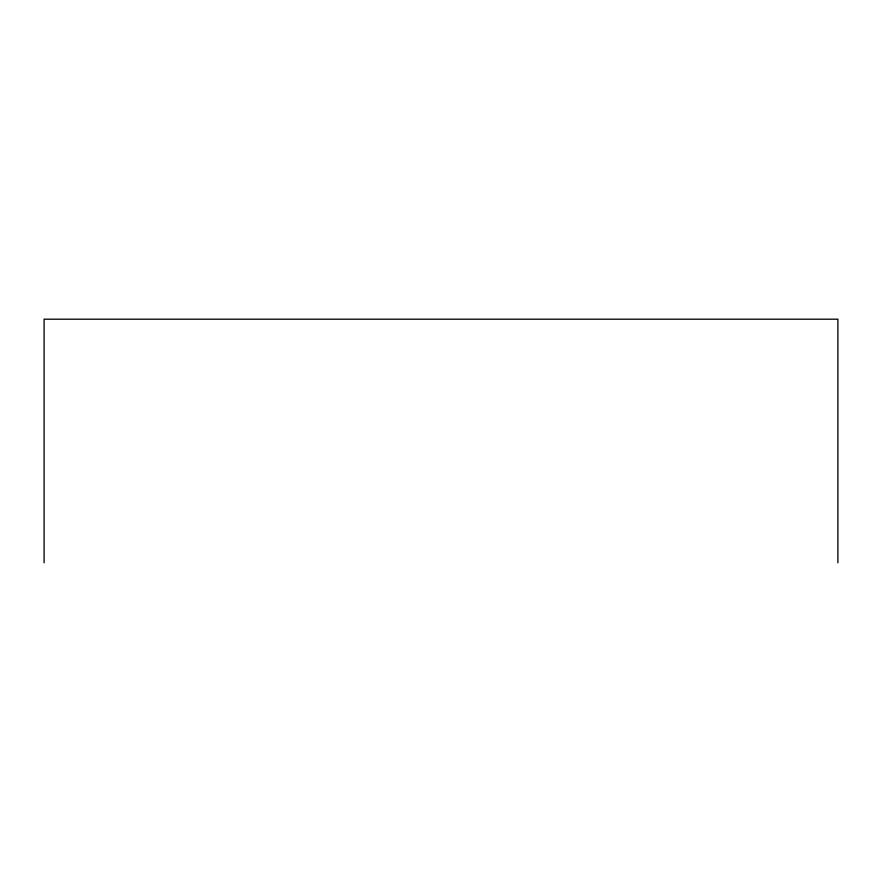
<?xml version="1.0" encoding="UTF-8"?>
<svg xmlns="http://www.w3.org/2000/svg" width="882" height="882" viewBox="0 0 882 882"><rect width="100%" height="100%" fill="white"/><g stroke="black" fill="none" stroke-linecap="round" stroke-linejoin="round"><path stroke-width="1.32" d="M837.9 562.804L837.9 319.196L44.1 319.196L44.1 562.804"/></g></svg>
